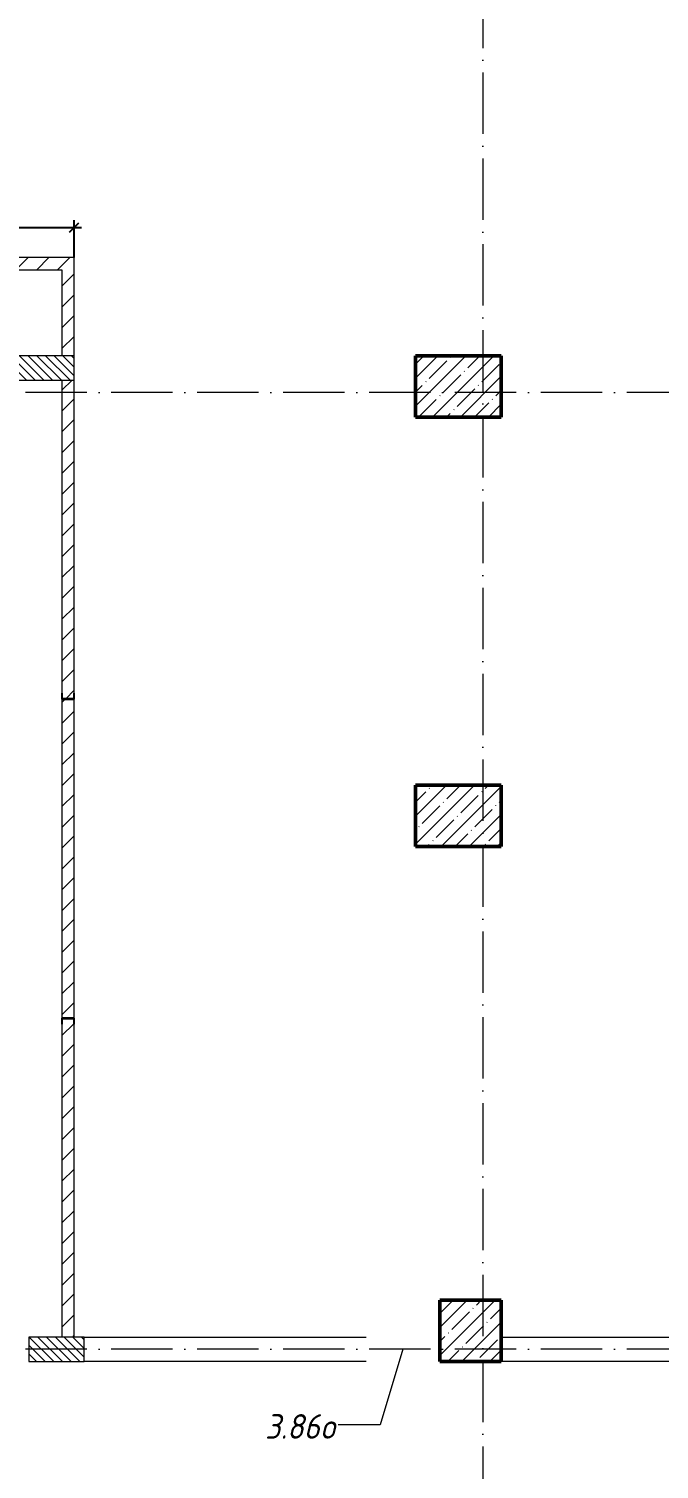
# Model space of a CAD drawing. Header units: millimetres. Extents: x -401725 to 250493, y 305116 to 802890.
# Drawn here: x 230085 to 235222, y 377846 to 389588 of the extents above; entities that cross this region are included whole.
import ezdxf

# ---------------------------------------------------------------- set-up
doc = ezdxf.new("R2010")
doc.units = ezdxf.units.MM
doc.linetypes.add('50_200_ШТРИХ_1Т_ш5_п1_п1_', pattern=[700, 500, -100, 0, -100])
for name, color, linetype, lineweight in [('A-____-____-DIMS', 7, 'Continuous', 9), ('A-GENM-____-MCUT', 7, 'Continuous', 25), ('A-GENM-____-OTLN-1', 7, 'Continuous', 25), ('A-GLAZ-____-IDEN', 7, 'Continuous', 9), ('A-WALL-____-MCUT', 7, 'Continuous', 13), ('A-WALL-____-PATT-1', 7, 'Continuous', 9), ('A-WALL-FNSH-MCUT-1', 7, 'Continuous', 9), ('I-WALL-____-OTLN', 7, 'Continuous', 9), ('S-COLS-____-MCUT', 7, 'Continuous', 50), ('S-COLS-____-OTLN', 7, 'Continuous', 9), ('S-GRID-____-OTLN-1', 7, '50_200_ШТРИХ_1Т_ш5_п1_п1_', 9)]:
    doc.layers.add(name, color=color, linetype=linetype, lineweight=lineweight)
doc.styles.add('ISOCPEUR_I_11', font='isocpeui.ttf', dxfattribs={"width": 0.9, "height": 200})
doc.styles.add('ISOCPEUR_I_7', font='isocpeui.ttf', dxfattribs={"width": 0.9, "height": 90})
doc.dimstyles.new('ISO-1_8_0_9К_СРЕДНИЙ_Кладочные_1', dxfattribs={"dimscale": 304.8, "dimtxt": 89.638306, "dimasz": 0.246063, "dimexe": 0.19685, "dimexo": 0, "dimgap": 0, "dimtad": 1, "dimdec": 3, "dimrnd": 0.001, "dimdsep": 46, "dimtxsty": 'ISOCPEUR_I_7', "dimblk1": 'OBLIQUE', "dimblk2": 'OBLIQUE', "dimsah": 1, "dimcen": 0.09, "dimdle": 0.19685, "dimazin": 0, "dimtfac": 1, "dimtdec": 4, "dimtix": 1, "dimtmove": 0, "dimatfit": 3, "dimfxl": 1, "dimtvp": 1, "dimtolj": 1, "dimtzin": 0, "dimarcsym": 2})
pattern_1 = [(135, (144685.44, 323542.244), (-35.35534, -35.35534), [])]
pattern_2 = [(45, (144685.44, 323542.24), (-84.85281, 84.85281), [])]

# ---------------------------------------------------------------- blocks, each defined once
blk = doc.blocks.new('BSC_Колонна _Прямоугольная - 500х500-V95-АР1_План отверстий 3 этажа в осях 1-64_Ю-ЯЯ')
at = {"layer": 'S-COLS-____-OTLN'}
h = blk.add_hatch(dxfattribs=at)
h.set_pattern_fill('FP_100', color=256, style=0, pattern_type=2)
h.set_pattern_definition([(315, (-55431.04, 89000), (114.04925, 114.04925), []), (315, (-55431.04, 88885.95), (114.04925, 114.04925), [201.613, -40.323, 3.353, -36.97])])
h.paths.add_polyline_path([(-250, 250), (-250, -250), (250, -250), (250, 250)], flags=0)
at = {"layer": 'S-COLS-____-MCUT'}
for p, q in [((250, 250), (-250, 250)), ((-250, 250), (-250, -250)), ((250, -250), (250, 250)), ((-250, -250), (250, -250))]:
    blk.add_line(p, q, dxfattribs=at)
blk = doc.blocks.new('BSC_Колонна _Прямоугольная - 500х700-V124-АР1_План отверстий 3 этажа в осях 1-64_Ю-ЯЯ')
at = {"layer": 'S-COLS-____-OTLN'}
h = blk.add_hatch(dxfattribs=at)
h.set_pattern_fill('FP_129', color=256, style=0, pattern_type=2)
h.set_pattern_definition([(315, (-63131.04, 88900), (114.04925, 114.04925), []), (315, (-63131.04, 88785.95), (114.04925, 114.04925), [201.613, -40.323, 3.353, -36.97])])
h.paths.add_polyline_path([(-250, 350), (-250, -350), (250, -350), (250, 350)], flags=0)
at = {"layer": 'S-COLS-____-MCUT'}
for p, q in [((250, 350), (-250, 350)), ((-250, 350), (-250, -350)), ((250, -350), (250, 350)), ((-250, -350), (250, -350))]:
    blk.add_line(p, q, dxfattribs=at)
blk = doc.blocks.new('BSC_Колонна _Прямоугольная - 500х700-V127-АР1_План отверстий 3 этажа в осях 1-64_Ю-ЯЯ')
at = {"layer": 'S-COLS-____-OTLN'}
h = blk.add_hatch(dxfattribs=at)
h.set_pattern_fill('FP_132', color=256, style=0, pattern_type=2)
h.set_pattern_definition([(315, (-59631.04, 88900), (114.04925, 114.04925), []), (315, (-59631.04, 88785.95), (114.04925, 114.04925), [201.613, -40.323, 3.353, -36.97])])
h.paths.add_polyline_path([(-250, 350), (-250, -350), (250, -350), (250, 350)], flags=0)
at = {"layer": 'S-COLS-____-MCUT'}
for p, q in [((250, 350), (-250, 350)), ((-250, 350), (-250, -350)), ((250, -350), (250, 350)), ((-250, -350), (250, -350))]:
    blk.add_line(p, q, dxfattribs=at)
blk = doc.blocks.new('154_Фахверк_СКБ_Швеллер - Тип_100_3960-28318856-АР1_План отверстий 3 этажа в осях 1-64_Ю-ЯЯ')
at = {"layer": 'A-GENM-____-MCUT'}
for p, q in [((175, 50), (125, 50)), ((125, 50), (125, -50)), ((128, 47), (175, 47)), ((128, -47), (128, 47)), ((175, 47), (175, 50)), ((125, -50), (175, -50)), ((175, -47), (128, -47)), ((175, -50), (175, -47))]:
    blk.add_line(p, q, dxfattribs=at)
blk = doc.blocks.new('_Oblique')
at = {"color": 0, "linetype": 'ByBlock', "lineweight": -2}
blk.add_line((-0.5, -0.5), (0.5, 0.5), dxfattribs=at)
blk = doc.blocks.new('*D9617')
at = {"layer": 'A-____-____-DIMS', "color": 0, "lineweight": -2, "transparency": 16777216}
for p, q in [((228160, 387773), (228160, 388028)), ((230455, 387723), (230455, 388028)), ((228100, 387968), (230515, 387968))]:
    blk.add_line(p, q, dxfattribs=at)
at = {"layer": 'Defpoints', "color": 0, "transparency": 16777216}
for p in [(230455, 387968), (228160, 387773), (230455, 387723)]:
    blk.add_point(p, dxfattribs=at)
at = {"layer": 'A-____-____-DIMS', "color": 0, "lineweight": -2, "transparency": 16777216, "xscale": 75, "yscale": 75, "zscale": 75, "rotation": 180}
blk.add_blockref('_Oblique', (228160, 387968), dxfattribs=at)
at = {"layer": 'A-____-____-DIMS', "color": 0, "lineweight": -2, "transparency": 16777216, "xscale": 75, "yscale": 75, "zscale": 75}
blk.add_blockref('_Oblique', (230455, 387968), dxfattribs=at)
at = {"layer": 'A-____-____-DIMS', "color": 0, "transparency": 16777216, "insert": (229308, 388013), "char_height": 90, "width": 546.1, "attachment_point": 5, "style": 'ISOCPEUR_I_7'}
blk.add_mtext('\\A1;2295', dxfattribs=at)

msp = doc.modelspace()

# ---------------------------------------------------------------- hatches: boundary and pattern name
at = {"layer": 'A-WALL-____-PATT-1'}
h = msp.add_hatch(dxfattribs=at)
h.set_pattern_fill('FP_7', color=256, style=0, pattern_type=2)
h.set_pattern_definition(pattern_2)
h.paths.add_polyline_path([(230355.4376, 387623.2863), (230355.4376, 387723.2863), (228210.4376, 387723.2863), (228210.4376, 387720.2863), (228163.4376, 387720.2863), (228163.4376, 387626.2863), (228210.4376, 387626.2863), (228210.4376, 387623.2863), (229509.6975, 387623.2863)], flags=0)
h.paths.add_polyline_path([(225135.4376, 387623.2863), (225135.4376, 387626.2863), (225182.4376, 387626.2863), (225182.4376, 387720.2863), (225135.4376, 387720.2863), (225135.4376, 387723.2863), (223085.4376, 387723.2863), (223085.4376, 387623.2863), (224207.3046, 387623.2863)], flags=0)
h.paths.add_polyline_path([(225185.4376, 387623.2863), (226910.4376, 387623.2863), (226910.4376, 387723.2863), (225185.4376, 387723.2863), (225185.4376, 387626.2863)], flags=0)
h.paths.add_polyline_path([(221035.4376, 387623.2863), (223035.4376, 387623.2863), (223035.4376, 387626.2863), (223082.4376, 387626.2863), (223082.4376, 387720.2863), (223035.4376, 387720.2863), (223035.4376, 387723.2863), (221035.4376, 387723.2863)], flags=0)
h = msp.add_hatch(dxfattribs=at)
h.set_pattern_fill('FP_7', color=256, style=0, pattern_type=2)
h.set_pattern_definition(pattern_2)
h.paths.add_polyline_path([(230455.4376, 386923.2863), (230455.4376, 387723.2863), (230355.4376, 387723.2863), (230355.4376, 386923.2863)], flags=0)
h = msp.add_hatch(dxfattribs=at)
h.set_pattern_fill('FP_9', color=256, style=0, pattern_type=2)
h.set_pattern_definition(pattern_1)
h.paths.add_polyline_path([(230455.4376, 386723.2863), (230455.4376, 386923.2863), (228185.4376, 386923.2863), (228185.4376, 386723.2863), (229509.6975, 386723.2863)], flags=0)
h = msp.add_hatch(dxfattribs=at)
h.set_pattern_fill('FP_7', color=256, style=0, pattern_type=2)
h.set_pattern_definition(pattern_2)
h.paths.add_polyline_path([(230455.4376, 378923.2863), (230455.4376, 381473.2863), (230452.4376, 381473.2863), (230452.4376, 381520.2863), (230358.4376, 381520.2863), (230358.4376, 381473.2863), (230355.4376, 381473.2863), (230355.4376, 378923.2863), (230452.4376, 378923.2863)], flags=0)
h.paths.add_polyline_path([(230455.4376, 381523.2863), (230455.4376, 384123.2863), (230355.4376, 384123.2863), (230355.4376, 381523.2863), (230452.4376, 381523.2863)], flags=0)
h.paths.add_polyline_path([(230452.4376, 384126.2863), (230452.4376, 384173.2863), (230455.4376, 384173.2863), (230455.4376, 386723.2863), (230355.4376, 386723.2863), (230355.4376, 384173.2863), (230358.4376, 384173.2863), (230358.4376, 384126.2863)], flags=0)
h = msp.add_hatch(dxfattribs=at)
h.set_pattern_fill('FP_9', color=256, style=0, pattern_type=2)
h.set_pattern_definition(pattern_1)
h.paths.add_polyline_path([(230535.4376, 378723.2863), (230535.4376, 378923.2863), (230085.4376, 378923.2863), (230085.4376, 378723.2863)], flags=0)
h.paths.add_polyline_path([(228310.4376, 378723.2863), (228379.4376, 378723.2863), (228379.4376, 378792.2863), (228385.4376, 378792.2863), (228385.4376, 378854.2863), (228379.4376, 378854.2863), (228379.4376, 378923.2863), (228085.4376, 378923.2863), (228085.4376, 378723.2863)], flags=0)

# ---------------------------------------------------------------- linework, layer by layer
at = {"layer": 'A-GLAZ-____-IDEN'}
for p, q in [((233134.0337, 378823.2863), (232949.0852, 378206.7646)), ((232949.0852, 378206.7646), (232605.6091, 378206.7646))]:
    msp.add_line(p, q, dxfattribs=at)
at = {"layer": 'A-WALL-____-MCUT'}
for p, q in [((230455.4376, 386923.2863), (228185.4376, 386923.2863)), ((230455.4376, 386723.2863), (230455.4376, 386923.2863)), ((228185.4376, 386723.2863), (230455.4376, 386723.2863)), ((230535.4376, 378923.2863), (230085.4376, 378923.2863)), ((230085.4376, 378923.2863), (230085.4376, 378723.2863)), ((230535.4376, 378723.2863), (230535.4376, 378923.2863)), ((230085.4376, 378723.2863), (230535.4376, 378723.2863))]:
    msp.add_line(p, q, dxfattribs=at)
at = {"layer": 'A-WALL-FNSH-MCUT-1'}
for p, q in [((230455.4376, 387723.2863), (228210.4376, 387723.2863)), ((228210.4376, 387623.2863), (230355.4376, 387623.2863)), ((230355.4376, 387623.2863), (230355.4376, 386923.2863)), ((230455.4376, 386923.2863), (230455.4376, 387723.2863)), ((230355.4376, 386723.2863), (230355.4376, 384173.2863)), ((230455.4376, 384173.2863), (230455.4376, 386723.2863)), ((230355.4376, 384123.2863), (230355.4376, 381523.2863)), ((230455.4376, 381523.2863), (230455.4376, 384123.2863)), ((230355.4376, 381473.2863), (230355.4376, 378923.2863)), ((230455.4376, 378923.2863), (230455.4376, 381473.2863))]:
    msp.add_line(p, q, dxfattribs=at)
at = {"layer": 'I-WALL-____-OTLN'}
for p, q in [((230535.4376, 378923.2863), (232834.0337, 378923.2863)), ((233434.0337, 378923.2863), (233435.4376, 378923.2863)), ((233935.4376, 378923.2863), (237935.4376, 378923.2863)), ((232834.0337, 378723.2863), (230535.4376, 378723.2863)), ((233435.4376, 378723.2863), (233434.0337, 378723.2863)), ((237935.4376, 378723.2863), (233935.4376, 378723.2863))]:
    msp.add_line(p, q, dxfattribs=at)
at = {"layer": 'S-GRID-____-OTLN-1'}
for p, q in [((233785.4376, 414435.0957), (233785.4376, 363523.2863)), ((248759.8442, 386623.2863), (140016.6674, 386623.2863)), ((248759.8442, 378823.2863), (140016.6674, 378823.2863))]:
    msp.add_line(p, q, dxfattribs=at)

# ---------------------------------------------------------------- block references
at = {"layer": 'A-GENM-____-OTLN-1'}
for p, rotation in [((230405.4376, 383998.2863), 89.99999999999987), ((230405.4376, 381648.2863), 269.9999999999998)]:
    msp.add_blockref('154_Фахверк_СКБ_Швеллер - Тип_100_3960-28318856-АР1_План отверстий 3 этажа в осях 1-64_Ю-ЯЯ', p, dxfattribs=dict(at, rotation=rotation))
at = {"layer": 'S-COLS-____-OTLN', "rotation": 89.9999999999999}
for name, p in [('BSC_Колонна _Прямоугольная - 500х700-V124-АР1_План отверстий 3 этажа в осях 1-64_Ю-ЯЯ', (233585.4376, 386673.2863)), ('BSC_Колонна _Прямоугольная - 500х700-V127-АР1_План отверстий 3 этажа в осях 1-64_Ю-ЯЯ', (233585.4376, 383173.2863)), ('BSC_Колонна _Прямоугольная - 500х500-V95-АР1_План отверстий 3 этажа в осях 1-64_Ю-ЯЯ', (233685.4376, 378973.2863))]:
    msp.add_blockref(name, p, dxfattribs=at)

# ---------------------------------------------------------------- texts
at = {"layer": 'A-GLAZ-____-IDEN', "char_height": 200, "attachment_point": 1, "style": 'ISOCPEUR_I_11'}
for s, insert, width in [('3.86', (232010.1546, 378294.3792), 548.35425), ('\\fISOCPEUR|b0|i1|c204|p34|;\\W.9;о', (232462.5921, 378294.3792), 158.734125)]:
    msp.add_mtext(s, dxfattribs=dict(at, insert=insert, width=width))

# ---------------------------------------------------------------- dimensions: what is measured, and where the dimension line sits
at = {"layer": 'A-____-____-DIMS'}
dim = msp.add_linear_dim(base=(230455.4376, 387968.2119), p1=(228160.4376, 387773.2863), p2=(230455.4376, 387723.2863), dimstyle='ISO-1_8_0_9К_СРЕДНИЙ_Кладочные_1', override={"dimpost": '<>', "dimfxl": 2295.544598}, dxfattribs=at)
dim.commit()
dim.dimension.update_dxf_attribs({"geometry": '*D9617', "text_midpoint": (229307.9376, 388013.2119)})

doc.saveas('drawing.dxf')
